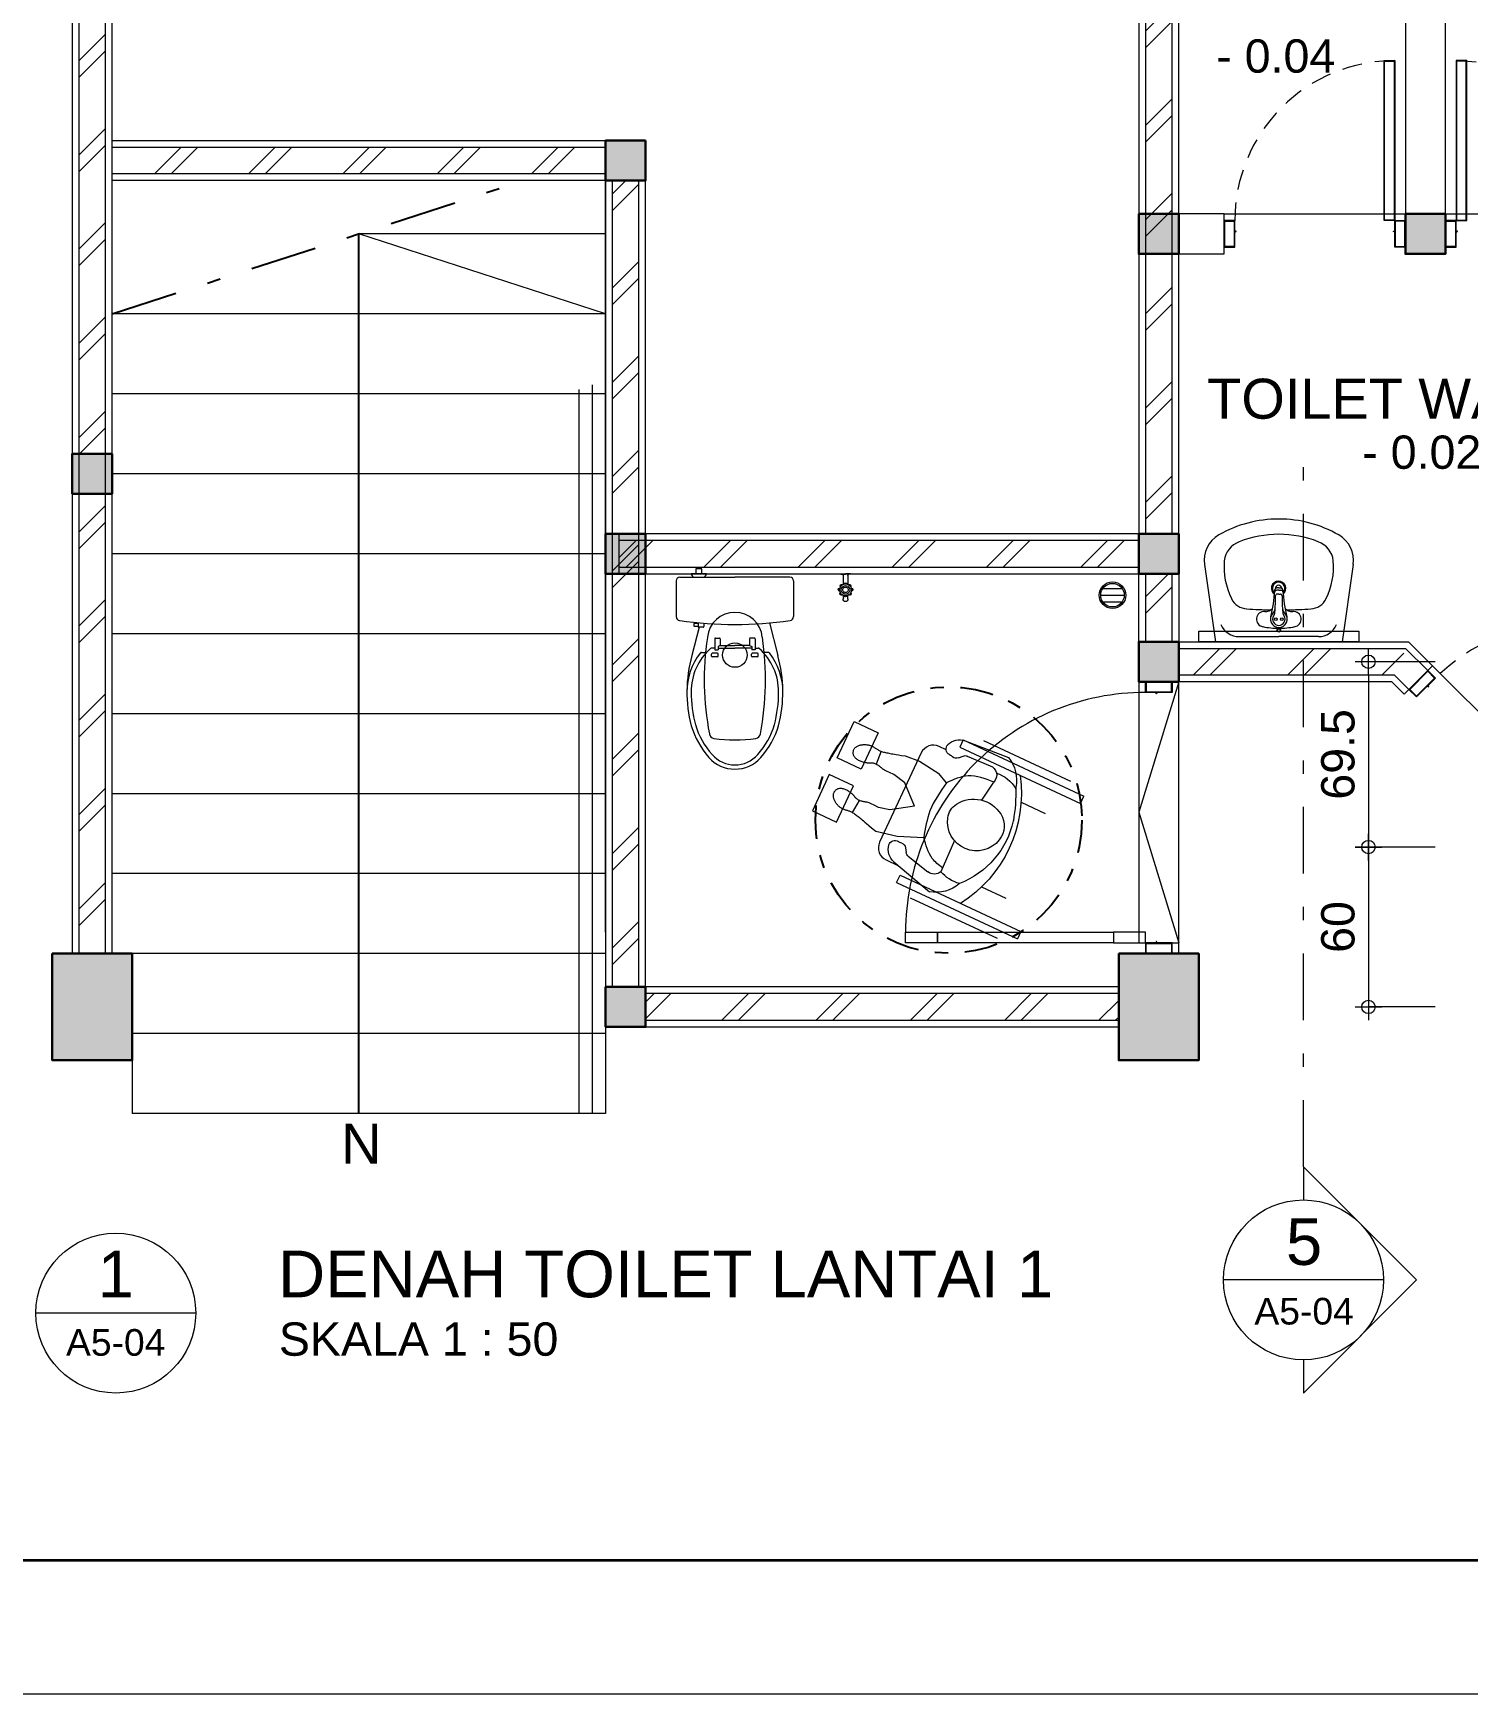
# Model space of a CAD drawing. Header units: millimetres. Extents: x -11 to 1625, y -267 to 180.
# Drawn here: x 1082.93 to 1093.69, y -47 to -34.54 of the extents above; entities that cross this region are included whole.
import ezdxf
from ezdxf.enums import TextEntityAlignment as Align

# ---------------------------------------------------------------- set-up
doc = ezdxf.new("R2010")
doc.units = ezdxf.units.MM
for name, pattern in [('DASHDOT', [1, 0.5, -0.25, 0, -0.25]), ('DASHDOT2', [0.5, 0.25, -0.125, 0, -0.125]), ('HIDDEN', [0.375, 0.25, -0.125])]:
    doc.linetypes.add(name, pattern=pattern)
for name, color, linetype, lineweight in [('ars', 11, 'Continuous', 5), ('dinding', 5, 'Continuous', 15), ('GRS KOP', 1, 'Continuous', 35), ('KOLOM', 1, 'Continuous', 30), ('kop', 7, 'Continuous', 20), ('kus', 63, 'Continuous', 15), ('KUSEN', 30, 'Continuous', 15), ('lan', 7, 'Continuous', 15), ('not', 7, 'Continuous', 20), ('SANITAIR', 4, 'Continuous', 5), ('sol kol', 8, 'Continuous', 0), ('u', 6, 'Continuous', 20)]:
    doc.layers.add(name, color=color, linetype=linetype, lineweight=lineweight)
doc.styles.add('ATTR', font='romans.shx', dxfattribs={"width": 0.8, "height": 1.735066})
doc.styles.add('BARU', font='complex.shx')
doc.styles.add('S', font='SIMPLEX', dxfattribs={"width": 1.1})
doc.styles.get("Standard").update_dxf_attribs({"font": 'ARIALUNI.TTF'})
doc.dimstyles.new('SK 50', dxfattribs={"dimtxt": 0.25, "dimasz": 0.1, "dimexe": 0, "dimexo": 0, "dimgap": 0.1, "dimtad": 1, "dimdec": 0, "dimlfac": 50, "dimzin": 12, "dimdsep": 46, "dimtxsty": 'Standard', "dimblk": 'BULAT', "dimcen": 0.1, "dimclrd": 256, "dimclre": 256, "dimclrt": 256, "dimadec": 0, "dimazin": 3, "dimtfac": 1, "dimtdec": 0, "dimtofl": 0, "dimtmove": 0, "dimatfit": 3, "dimldrblk": 'BULAT', "dimfxl": 0, "dimtolj": 1, "dimtzin": 0, "dimlwd": -1, "dimlwe": -1, "dimarcsym": 0})
pattern_1 = [(45, (1086.37156, -61.3467), (-0.353553, 0.353553), []), (45, (1086.49656, -61.3467), (-0.353553, 0.353553), [])]

# ---------------------------------------------------------------- blocks, each defined once
blk = doc.blocks.new('kop')
at = {"layer": 'GRS KOP'}
blk.add_lwpolyline([(1, 54), (83, 54), (83, 1), (1, 1)], close=True, dxfattribs=at)
at = {"layer": 'kop', "color": 7}
blk.add_line((0, 0), (84, 0), dxfattribs=at)
at = {"layer": 'kop', "style": 'BARU', "flags": 4}
for p, height in [((73.8, 5.4), 0.35), ((80.303, 5.382), 0.25), ((73.8, 4.9), 0.35), ((80.303, 4.882), 0.25), ((73.8, 4.4), 0.35), ((80.303, 4.382), 0.25)]:
    blk.add_attdef('-', p, '', height=height, dxfattribs=at)
at = {"layer": 'kop', "flags": 4}
for tag, p in [('AR-00', (78.057, 2.648)), ('00', (81.238, 2.647))]:
    blk.add_attdef(tag, text='', height=0.35, dxfattribs=at).set_placement(p, align=Align.MIDDLE)
blk = doc.blocks.new('Ndtpd')
blk.add_line((0.747, 0), (-0.747, 0))
blk.add_circle((0, 0), 0.747)
at = {"flags": 4}
for tag, height, p in [('NO', 0.5, (0, 0.148)), ('NOLBR', 0.3, (0, -0.398))]:
    blk.add_attdef(tag, text='', height=height, dxfattribs=at).set_placement(p, align=Align.CENTER)
for tag, p, height in [('NDTPD', (1.516, 0.148), 0.5), ('SKALA', (1.523, -0.398), 0.3)]:
    blk.add_attdef(tag, p, '', height=height, dxfattribs=at)
blk = doc.blocks.new('kursi roda')
at = {"layer": 'ars'}
for p, q in [((403.0369, -6.352), (403.0352, -6.3541)), ((403.0388, -6.35), (403.0369, -6.352)), ((403.0407, -6.3481), (403.0388, -6.35)), ((403.0427, -6.3463), (403.0407, -6.3481)), ((403.0447, -6.3447), (403.0427, -6.3463)), ((403.0468, -6.3433), (403.0447, -6.3447)), ((403.0489, -6.3421), (403.0468, -6.3433)), ((403.0511, -6.3411), (403.0489, -6.3421)), ((403.0533, -6.3403), (403.0511, -6.3411)), ((403.0555, -6.3397), (403.0533, -6.3403)), ((403.0577, -6.3394), (403.0555, -6.3397)), ((403.06, -6.3393), (403.0577, -6.3394)), ((403.0623, -6.3394), (403.06, -6.3393)), ((403.0646, -6.3397), (403.0623, -6.3394)), ((403.0669, -6.3403), (403.0646, -6.3397)), ((403.0692, -6.341), (403.0669, -6.3403)), ((403.0716, -6.3419), (403.0692, -6.341)), ((403.0738, -6.343), (403.0716, -6.3419)), ((403.0761, -6.3444), (403.0738, -6.343)), ((403.0782, -6.3459), (403.0761, -6.3444)), ((403.0802, -6.3477), (403.0782, -6.3459)), ((403.082, -6.3497), (403.0802, -6.3477)), ((403.0836, -6.3519), (403.082, -6.3497)), ((403.0851, -6.3544), (403.0836, -6.3519)), ((403.2144, -6.3544), (403.2158, -6.3519)), ((403.2158, -6.3519), (403.2175, -6.3497)), ((403.2175, -6.3497), (403.2193, -6.3477)), ((403.2193, -6.3477), (403.2213, -6.3459)), ((403.2213, -6.3459), (403.2234, -6.3444)), ((403.2234, -6.3444), (403.2256, -6.343)), ((403.2256, -6.343), (403.2279, -6.3419)), ((403.2279, -6.3419), (403.2302, -6.341)), ((403.2302, -6.341), (403.2326, -6.3403)), ((403.2326, -6.3403), (403.2349, -6.3397)), ((403.2349, -6.3397), (403.2372, -6.3394)), ((403.2372, -6.3394), (403.2395, -6.3393)), ((403.2395, -6.3393), (403.2417, -6.3394)), ((403.2417, -6.3394), (403.244, -6.3397)), ((403.244, -6.3397), (403.2462, -6.3403)), ((403.2462, -6.3403), (403.2484, -6.3411)), ((403.2484, -6.3411), (403.2505, -6.3421)), ((403.2505, -6.3421), (403.2526, -6.3433)), ((403.2526, -6.3433), (403.2547, -6.3447)), ((403.2547, -6.3447), (403.2568, -6.3463)), ((403.2568, -6.3463), (403.2588, -6.3481)), ((403.2588, -6.3481), (403.2607, -6.35)), ((403.2607, -6.35), (403.2625, -6.352)), ((403.2625, -6.352), (403.2643, -6.3541)), ((403.0202, -6.3917), (403.0201, -6.3944)), ((403.0201, -6.3944), (403.0201, -6.3971)), ((403.0201, -6.3971), (403.0202, -6.3997)), ((403.0204, -6.3889), (403.0202, -6.3917)), ((403.0202, -6.3997), (403.0204, -6.4022)), ((403.0208, -6.3861), (403.0204, -6.3889)), ((403.0204, -6.4022), (403.0207, -6.4047)), ((403.0207, -6.4047), (403.021, -6.4072)), ((403.0213, -6.3833), (403.0208, -6.3861)), ((403.021, -6.4072), (403.0214, -6.4098)), ((403.0219, -6.3806), (403.0213, -6.3833)), ((403.0214, -6.4098), (403.0218, -6.4123)), ((403.0218, -6.4123), (403.0222, -6.415)), ((403.0226, -6.3779), (403.0219, -6.3806)), ((403.0222, -6.415), (403.0225, -6.4177)), ((403.0234, -6.3752), (403.0226, -6.3779)), ((403.0243, -6.3726), (403.0234, -6.3752)), ((403.0253, -6.3701), (403.0243, -6.3726)), ((403.0264, -6.3677), (403.0253, -6.3701)), ((403.0277, -6.3653), (403.0264, -6.3677)), ((403.029, -6.363), (403.0277, -6.3653)), ((403.0304, -6.3607), (403.029, -6.363)), ((403.0319, -6.3585), (403.0304, -6.3607)), ((403.0335, -6.3563), (403.0319, -6.3585)), ((403.0352, -6.3541), (403.0335, -6.3563)), ((403.08, -6.4176), (403.0811, -6.4151)), ((403.0811, -6.4151), (403.0823, -6.4126)), ((403.0823, -6.4126), (403.0835, -6.4099)), ((403.0835, -6.4099), (403.0846, -6.4071)), ((403.0846, -6.4071), (403.0856, -6.4042)), ((403.0863, -6.357), (403.0851, -6.3544)), ((403.0856, -6.4042), (403.0865, -6.401)), ((403.0873, -6.3599), (403.0863, -6.357)), ((403.0865, -6.401), (403.0874, -6.3977)), ((403.0882, -6.3629), (403.0873, -6.3599)), ((403.0874, -6.3977), (403.0881, -6.3942)), ((403.0881, -6.3942), (403.0887, -6.3907)), ((403.0888, -6.3661), (403.0882, -6.3629)), ((403.0887, -6.3907), (403.0892, -6.3871)), ((403.0893, -6.3694), (403.0888, -6.3661)), ((403.0892, -6.3871), (403.0895, -6.3835)), ((403.0896, -6.3728), (403.0893, -6.3694)), ((403.0895, -6.3835), (403.0897, -6.3799)), ((403.0897, -6.3763), (403.0896, -6.3728)), ((403.0897, -6.3799), (403.0897, -6.3763)), ((403.2098, -6.3763), (403.2099, -6.3728)), ((403.2098, -6.3799), (403.2098, -6.3763)), ((403.21, -6.3835), (403.2098, -6.3799)), ((403.2099, -6.3728), (403.2102, -6.3694)), ((403.2103, -6.3871), (403.21, -6.3835)), ((403.2102, -6.3694), (403.2107, -6.3661)), ((403.2108, -6.3907), (403.2103, -6.3871)), ((403.2107, -6.3661), (403.2113, -6.3629)), ((403.2114, -6.3942), (403.2108, -6.3907)), ((403.2113, -6.3629), (403.2121, -6.3599)), ((403.2121, -6.3977), (403.2114, -6.3942)), ((403.2121, -6.3599), (403.2132, -6.357)), ((403.2129, -6.401), (403.2121, -6.3977)), ((403.2139, -6.4042), (403.2129, -6.401)), ((403.2132, -6.357), (403.2144, -6.3544)), ((403.2149, -6.4071), (403.2139, -6.4042)), ((403.216, -6.4099), (403.2149, -6.4071)), ((403.2172, -6.4126), (403.216, -6.4099)), ((403.2183, -6.4151), (403.2172, -6.4126)), ((403.2195, -6.4176), (403.2183, -6.4151)), ((403.2643, -6.3541), (403.266, -6.3563)), ((403.266, -6.3563), (403.2676, -6.3585)), ((403.2676, -6.3585), (403.2691, -6.3607)), ((403.2691, -6.3607), (403.2705, -6.363)), ((403.2705, -6.363), (403.2718, -6.3653)), ((403.2718, -6.3653), (403.273, -6.3677)), ((403.273, -6.3677), (403.2741, -6.3701)), ((403.2741, -6.3701), (403.2752, -6.3726)), ((403.2752, -6.3726), (403.2761, -6.3752)), ((403.2761, -6.3752), (403.2769, -6.3779)), ((403.2769, -6.3779), (403.2776, -6.3806)), ((403.2773, -6.415), (403.277, -6.4177)), ((403.2777, -6.4123), (403.2773, -6.415)), ((403.2776, -6.3806), (403.2782, -6.3833)), ((403.2781, -6.4098), (403.2777, -6.4123)), ((403.2784, -6.4072), (403.2781, -6.4098)), ((403.2782, -6.3833), (403.2787, -6.3861)), ((403.2788, -6.4047), (403.2784, -6.4072)), ((403.2787, -6.3861), (403.279, -6.3889)), ((403.2791, -6.4022), (403.2788, -6.4047)), ((403.279, -6.3889), (403.2793, -6.3917)), ((403.2793, -6.3997), (403.2791, -6.4022)), ((403.2793, -6.3917), (403.2794, -6.3944)), ((403.2794, -6.3971), (403.2793, -6.3997)), ((403.2794, -6.3944), (403.2794, -6.3971)), ((403.0147, -6.4739), (403.0132, -6.4792)), ((403.016, -6.469), (403.0147, -6.4739)), ((403.0173, -6.4643), (403.016, -6.469)), ((403.0184, -6.4598), (403.0173, -6.4643)), ((403.0195, -6.4556), (403.0184, -6.4598)), ((403.0204, -6.4515), (403.0195, -6.4556)), ((403.0212, -6.4476), (403.0204, -6.4515)), ((403.0218, -6.4439), (403.0212, -6.4476)), ((403.0223, -6.4402), (403.0218, -6.4439)), ((403.0227, -6.4366), (403.0223, -6.4402)), ((403.0225, -6.4177), (403.0227, -6.4206)), ((403.0227, -6.4206), (403.0229, -6.4236)), ((403.0229, -6.4332), (403.0227, -6.4366)), ((403.0228, -6.4347), (403.0747, -6.4388)), ((403.0229, -6.4236), (403.023, -6.4267)), ((403.023, -6.4299), (403.0229, -6.4332)), ((403.023, -6.4267), (403.023, -6.4299)), ((403.0746, -6.4401), (403.0747, -6.4374)), ((403.0748, -6.4427), (403.0746, -6.4401)), ((403.0747, -6.4374), (403.0748, -6.4349)), ((403.0748, -6.4349), (403.0752, -6.4323)), ((403.0751, -6.4454), (403.0748, -6.4427)), ((403.0755, -6.4481), (403.0751, -6.4454)), ((403.0752, -6.4323), (403.0756, -6.4298)), ((403.0761, -6.4508), (403.0755, -6.4481)), ((403.0756, -6.4298), (403.0762, -6.4273)), ((403.0768, -6.4536), (403.0761, -6.4508)), ((403.0762, -6.4273), (403.077, -6.4249)), ((403.0776, -6.4564), (403.0768, -6.4536)), ((403.077, -6.4249), (403.0779, -6.4224)), ((403.0784, -6.4592), (403.0776, -6.4564)), ((403.0779, -6.4224), (403.0789, -6.42)), ((403.0792, -6.4621), (403.0784, -6.4592)), ((403.0789, -6.42), (403.08, -6.4176)), ((403.08, -6.4651), (403.0792, -6.4621)), ((403.0808, -6.4682), (403.08, -6.4651)), ((403.0815, -6.4716), (403.0808, -6.4682)), ((403.082, -6.4765), (403.0815, -6.4716)), ((403.0822, -6.4844), (403.082, -6.4765)), ((403.2173, -6.4844), (403.2175, -6.4765)), ((403.2175, -6.4765), (403.218, -6.4716)), ((403.218, -6.4716), (403.2187, -6.4682)), ((403.2187, -6.4682), (403.2195, -6.4651)), ((403.2206, -6.42), (403.2195, -6.4176)), ((403.2195, -6.4651), (403.2203, -6.4621)), ((403.2203, -6.4621), (403.2211, -6.4592)), ((403.2216, -6.4224), (403.2206, -6.42)), ((403.2211, -6.4592), (403.2219, -6.4564)), ((403.2225, -6.4249), (403.2216, -6.4224)), ((403.2219, -6.4564), (403.2227, -6.4536)), ((403.2232, -6.4273), (403.2225, -6.4249)), ((403.2227, -6.4536), (403.2234, -6.4508)), ((403.2238, -6.4298), (403.2232, -6.4273)), ((403.2234, -6.4508), (403.2239, -6.4481)), ((403.2243, -6.4323), (403.2238, -6.4298)), ((403.2239, -6.4481), (403.2244, -6.4454)), ((403.2246, -6.4349), (403.2243, -6.4323)), ((403.2244, -6.4454), (403.2247, -6.4427)), ((403.2248, -6.4374), (403.2246, -6.4349)), ((403.2247, -6.4427), (403.2248, -6.4401)), ((403.2767, -6.4347), (403.2248, -6.4388)), ((403.2248, -6.4401), (403.2248, -6.4374)), ((403.2766, -6.4236), (403.2765, -6.4267)), ((403.2765, -6.4267), (403.2765, -6.4299)), ((403.2765, -6.4299), (403.2766, -6.4332)), ((403.2767, -6.4206), (403.2766, -6.4236)), ((403.2766, -6.4332), (403.2768, -6.4366)), ((403.277, -6.4177), (403.2767, -6.4206)), ((403.2768, -6.4366), (403.2772, -6.4402)), ((403.2772, -6.4402), (403.2777, -6.4439)), ((403.2777, -6.4439), (403.2783, -6.4476)), ((403.2783, -6.4476), (403.2791, -6.4515)), ((403.2791, -6.4515), (403.28, -6.4556)), ((403.28, -6.4556), (403.281, -6.4598)), ((403.281, -6.4598), (403.2822, -6.4643)), ((403.2822, -6.4643), (403.2834, -6.469)), ((403.2834, -6.469), (403.2848, -6.4739)), ((403.2848, -6.4739), (403.2862, -6.4792)), ((403.0007, -6.5239), (402.9958, -6.5815)), ((403.0046, -6.5103), (403.0007, -6.5239)), ((403.0075, -6.4997), (403.0046, -6.5103)), ((403.0098, -6.4914), (403.0075, -6.4997)), ((403.0117, -6.4848), (403.0098, -6.4914)), ((403.0132, -6.4792), (403.0117, -6.4848)), ((403.0815, -6.5152), (403.0821, -6.4969)), ((403.0924, -6.5654), (403.0815, -6.5152)), ((403.0821, -6.4969), (403.0822, -6.4844)), ((403.2084, -6.5576), (403.218, -6.5152)), ((403.2174, -6.4969), (403.2173, -6.4844)), ((403.218, -6.5152), (403.2174, -6.4969)), ((403.2862, -6.4792), (403.2878, -6.4848)), ((403.2878, -6.4848), (403.2896, -6.4914)), ((403.2896, -6.4914), (403.2919, -6.4997)), ((403.2919, -6.4997), (403.2949, -6.5103)), ((403.2949, -6.5103), (403.2988, -6.5239)), ((403.2988, -6.5239), (403.3037, -6.5433)), ((402.9958, -6.5815), (403.0073, -6.6666)), ((403.1568, -6.6358), (403.0924, -6.5654)), ((403.1568, -6.6358), (403.2084, -6.5576)), ((403.3037, -6.5433), (403.2866, -6.6239)), ((403.2866, -6.6239), (403.2484, -6.7162)), ((403.3787, -6.653), (403.4239, -6.8218)), ((402.8545, -6.7033), (402.8422, -6.8776)), ((402.8547, -6.6955), (402.8547, -7.1955)), ((402.8547, -6.6955), (402.8847, -6.6955)), ((402.8847, -6.6955), (402.8847, -7.1955)), ((402.9231, -6.7077), (402.9094, -6.7207)), ((403.0266, -6.7071), (403.0073, -6.6666)), ((403.3122, -6.6703), (403.328, -6.6805)), ((403.3371, -6.6928), (403.3585, -6.7846)), ((403.4147, -6.6955), (403.4147, -7.1955)), ((403.4447, -6.6955), (403.4147, -6.6955)), ((403.4447, -6.6955), (403.4447, -7.1955)), ((402.8247, -6.7655), (402.8247, -7.1255)), ((402.9028, -6.7345), (402.8993, -6.8287)), ((403.4747, -6.7655), (403.4747, -7.1255)), ((403.2104, -6.8251), (403.3378, -6.8283)), ((403.0296, -6.8547), (402.949, -6.8662)), ((402.9747, -6.9914), (402.9747, -7.0914)), ((403.3247, -6.9914), (403.3247, -7.0914)), ((402.8847, -7.1955), (402.8547, -7.1955)), ((403.4147, -7.1955), (403.4447, -7.1955))]:
    blk.add_line(p, q, dxfattribs=at)
for points in [[(402.9647, -6.3955), (403.1147, -6.3955), (403.1147, -6.2955), (402.9647, -6.2955)], [(403.3347, -6.3955), (403.1847, -6.3955), (403.1847, -6.2955), (403.3347, -6.2955)]]:
    blk.add_lwpolyline(points, close=True, dxfattribs=at)
blk.add_lwpolyline([(402.9147, -6.653), (402.9147, -6.6239, -0.414214), (402.9647, -6.5739), (403.3347, -6.5739, -0.414214), (403.3847, -6.6239), (403.3847, -6.6757)], format="xyb", dxfattribs=at)
for centre, radius, start, end in [((402.9164, -6.7094), 0.0622, 110.42677, 174.35305), ((402.9028, -6.6728), 0.0231, 0.10057, 110.42677), ((403.3255, -6.6322), 0.0231, 80.53023, 190.85643), ((403.2609, -6.6446), 0.0426, 351.97753, 10.85644), ((403.323, -6.6534), 0.0202, 171.97753, 237.32233), ((403.319, -6.6708), 0.0622, 16.60396, 80.53023), ((402.9242, -6.7362), 0.0215, 133.63467, 175.35977), ((402.9092, -6.6931), 0.0202, 313.63467, 18.97947), ((402.9685, -6.6727), 0.0426, 180.10057, 198.97947), ((403.3164, -6.6986), 0.0215, 15.59724, 57.32233), ((403.1475, -6.876), 0.1199, 122.59687, 212.64255), ((403.1222, -6.8363), 0.0728, 72.80147, 122.59687), ((403.1114, -6.871), 0.1091, 283.59147, 72.80147), ((403.323, -6.7946), 0.0369, 293.70789, 15.59724), ((402.936, -6.8317), 0.0369, 175.35977, 290.60167), ((403.2072, -6.8871), 0.1433, 350.60255, 24.21692), ((403.293, -6.7869), 0.1355, 294.2153, 345.07911), ((402.9641, -6.8185), 0.1355, 205.8779, 256.74171), ((403.0476, -6.8769), 0.134, 173.43811, 214.12495), ((403.1217, -6.6756), 0.3265, 257.23141, 313.99496), ((403.1497, -6.5368), 0.4871, 237.0423, 302.9577), ((403.2312, -6.3321), 0.6866, 244.24857, 254.65298), ((403.1173, -6.8953), 0.084, 212.64255, 283.59147)]:
    blk.add_arc(centre, radius, start, end, dxfattribs=at)
for points in [[(402.949, -6.8662), (402.9685, -6.7695), (403.0266, -6.7071)], [(403.0266, -6.7071), (403.1485, -6.6955), (403.2484, -6.7162)]]:
    blk.add_spline(points, degree=3, dxfattribs=at)
blk.add_open_spline([(403.3215, -6.8279), (403.3188, -6.8103), (403.3073, -6.7665), (403.2709, -6.7354), (403.2484, -6.7162)], degree=3, knots=[0.0459628, 0.0459628, 0.0459628, 0.0459628, 0.0986332, 0.1838693, 0.1838693, 0.1838693, 0.1838693], dxfattribs=at)
at = {"layer": 'ars', "style": 'ATTR', "width": 0.8, "flags": 9}
blk.add_attdef('ESTCODE', (403.1317, -6.8723), '', height=0.000106, rotation=170.84547, dxfattribs=at)
blk = doc.blocks.new('K1')
at = {"layer": 'KOLOM'}
blk.add_lwpolyline([(0.2, 0.15), (-0.2, 0.15), (-0.2, -0.15), (0.2, -0.15), (0.2, 0.15)], dxfattribs=at)
blk = doc.blocks.new('KP')
at = {"layer": 'KOLOM'}
blk.add_lwpolyline([(0.075, -0.075), (-0.075, -0.075), (-0.075, 0.075), (0.075, 0.075), (0.075, -0.075)], dxfattribs=at)
blk = doc.blocks.new('washtafel L237 a')
for p, q in [((-0.2789, -0.2895), (-0.2378, 0)), ((-0.2378, 0), (0, 0)), ((0.2378, 0), (0, 0)), ((0.2789, -0.2895), (0.2378, 0)), ((-0.1485, -0.0191), (0, -0.0191)), ((0.1485, -0.0191), (0, -0.0191)), ((0, -0.1788), (-0.0059, -0.1788)), ((0, -0.1788), (0.0059, -0.1788)), ((0, -0.1934), (-0.0071, -0.1934)), ((0, -0.2017), (-0.0067, -0.2017)), ((0, -0.1934), (0.0071, -0.1934)), ((0, -0.2017), (0.0067, -0.2017))]:
    blk.add_line(p, q)
for centre, radius in [((0, -0.0432), 0.00695), ((0, -0.0432), 0.00529), ((-0.0111, -0.0848), 0.00488), ((0.0111, -0.0848), 0.00488)]:
    blk.add_circle(centre, radius)
for centre, radius, start, end in [((-0.1484, -0.0933), 0.0742, 90.06608, 157.50386), ((-0.0554, -0.0846), 0.0285, 98.13201, 275.81346), ((-0.0017, -0.3364), 0.2858, 89.66686, 101.6651), ((-0.0002, -0.0844), 0.0312, 89.69148, 225.35659), ((-0.0002, -0.0842), 0.0231, 89.5833, 212.81241), ((0.0017, -0.3364), 0.2858, 78.3349, 90.33314), ((0.0002, -0.0844), 0.0312, 314.64341, 90.30852), ((0.0002, -0.0842), 0.0231, 327.18759, 90.4167), ((0.0554, -0.0846), 0.0285, 264.18654, 81.86799), ((0.1484, -0.0933), 0.0742, 22.49614, 89.93392), ((-0.1166, -0.1911), 0.0678, 92.54401, 154.459), ((0.0121, -2.1032), 1.9842, 91.19392, 93.80594), ((-0.0493, -0.1465), 0.0337, 40.11883, 95.45534), ((-0.528, -0.216), 0.5128, 2.56467, 13.89125), ((-0.0403, -0.1261), 0.0267, 4.63491, 46.93936), ((-0.0448, -0.113), 0.03, 5.69404, 32.81241), ((-0.6232, -0.1707), 0.6112, 359.80116, 5.69404), ((0.6232, -0.1707), 0.6112, 174.30596, 180.19884), ((0.0403, -0.1261), 0.0267, 133.06064, 175.36509), ((0.0448, -0.113), 0.03, 147.18759, 174.30596), ((0.528, -0.216), 0.5128, 166.10875, 177.43533), ((0.0493, -0.1465), 0.0337, 84.54466, 139.88117), ((-0.0121, -2.1032), 1.9842, 86.19406, 88.80608), ((0.1166, -0.1911), 0.0678, 25.541, 87.45599), ((0.0679, -0.2815), 0.2732, 154.05414, 184.62425), ((0.0008, -0.1999), 0.0272, 129.5111, 54.46655), ((0.0009, -0.2), 0.0234, 136.87842, 48.81285), ((-0.0071, -0.1844), 0.009, 183.47511, 270), ((-0.0059, -0.1728), 0.006, 179.80116, 270), ((0.0059, -0.1728), 0.006, 270, 0.19884), ((0.0071, -0.1844), 0.009, 270, 356.52489), ((-0.0679, -0.2815), 0.2732, 355.37575, 25.94586), ((-0.0067, -0.1927), 0.009, 182.56467, 270), ((0.001, -0.1997), 0.0119, 184.49513, 2.42416), ((0.0067, -0.1927), 0.009, 270, 357.43533), ((-0.17, -0.3052), 0.11, 171.78601, 240.13946), ((-0.119, -0.2944), 0.0858, 186.0548, 250.1625), ((0.119, -0.2944), 0.0858, 289.8375, 353.9452), ((0.17, -0.3052), 0.11, 299.86054, 8.21399), ((-0.0032, -0.0174), 0.4426, 239.96311, 270.41712), ((-0.001, 0.0027), 0.4056, 248.72091, 270.13748), ((0.001, 0.0027), 0.4056, 269.86252, 291.27909), ((0.0032, -0.0174), 0.4426, 269.58288, 300.03689)]:
    blk.add_arc(centre, radius, start, end)
blk = doc.blocks.new('P 60')
at = {"linetype": 'HIDDEN', "ltscale": 0.3}
blk.add_lwpolyline([(-0.64, 0.1, -0.414214), (-0.04, 0.7, -1.303225)], format="xyb", dxfattribs=at)
for points in [[(-0.04, 0.7), (-0.04, 0.1), (-0.08, 0.1), (-0.08, 0.7)], [(-0.042, 0.698), (-0.042, 0.102), (-0.078, 0.102), (-0.078, 0.698)], [(-0.6351, 0.06), (-0.64, 0.06), (-0.64, 0.0615), (-0.64, 0.1), (-0.68, 0.1), (-0.68, 0), (-0.64, 0), (-0.64, 0.0565), (-0.6351, 0.0583)], [(-0.642, 0.002), (-0.678, 0.002), (-0.678, 0.098), (-0.642, 0.098)], [(-0.0449, 0.06), (-0.04, 0.06), (-0.04, 0.0615), (-0.04, 0.1), (0, 0.1), (0, 0), (-0.04, 0), (-0.04, 0.0565), (-0.0449, 0.0583)], [(-0.038, 0.002), (-0.002, 0.002), (-0.002, 0.098), (-0.038, 0.098)]]:
    blk.add_lwpolyline(points, close=True)
blk = doc.blocks.new('KRAN ATAS')
for p, q in [((-0.0185, 0.0015), (-0.0185, 0)), ((-0.0185, 0), (0, 0)), ((-0.018, 0.002), (0, 0.002)), ((-0.0085, 0.006), (-0.0085, 0.0396)), ((0.018, 0.002), (0, 0.002)), ((0.0185, 0), (0, 0)), ((0.0085, 0.006), (0.0085, 0.0396)), ((0.0185, 0.0015), (0.0185, 0))]:
    blk.add_line(p, q)
for centre, radius, start, end in [((-0.0215, 0.0597), 0.0057, 92.509, 270.03428), ((-0.0203, 0.0597), 0.0057, 105.44997, 257.24072), ((-0.0001, 0.0602), 0.0223, 89.786, 270.21408), ((-0.0155, 0.075), 0.0057, 47.464, 224.6597), ((-0.0147, 0.0741), 0.0057, 60.32073, 212.54146), ((-0.0001, 0.0604), 0.0162, 89.70943, 270.29489), ((-0.0001, 0.0602), 0.0102, 89.532, 270.46788), ((-0.0413, 0.0899), 0.0331, 343.1048, 7.2203), ((0, 0.0958), 0.00865, 90, 191.4881), ((-0.0001, 0.0803), 0.0057, 89.095, 165.324), ((-0.0001, 0.0792), 0.0057, 89.095, 152.59378), ((0, 0.0958), 0.00865, 348.5119, 90), ((0.0001, 0.0803), 0.0057, 14.676, 90.905), ((0.0001, 0.0792), 0.0057, 27.40622, 90.905), ((0.0001, 0.0602), 0.0223, 269.78592, 90.214), ((0.0001, 0.0604), 0.0162, 269.70511, 90.29057), ((0.0001, 0.0602), 0.0102, 269.53212, 90.468), ((0.0413, 0.0899), 0.0331, 172.7797, 196.8952), ((0.0155, 0.075), 0.0057, 315.3403, 132.536), ((0.0147, 0.0741), 0.0057, 327.45854, 119.67927), ((0.0215, 0.0597), 0.0057, 269.96572, 87.491), ((0.0203, 0.0597), 0.0057, 282.75928, 74.55003), ((-0.0148, 0.0454), 0.0057, 142.579, 307.6346), ((-0.014, 0.0462), 0.0057, 154.49735, 295.72823), ((-0.018, 0.0015), 0.0005, 90, 180), ((-0.0125, 0.006), 0.004, 270, 0), ((0.0004, 0.0397), 0.0057, 191.86, 266.0615), ((0.0004, 0.0409), 0.0057, 205.96523, 266.0615), ((-0.0004, 0.0397), 0.0057, 273.9385, 348.14), ((-0.0004, 0.0409), 0.0057, 273.9385, 334.03477), ((0.0125, 0.006), 0.004, 180, 270), ((0.0148, 0.0454), 0.0057, 232.3654, 37.421), ((0.014, 0.0462), 0.0057, 244.27177, 25.50265), ((0.018, 0.0015), 0.0005, 0, 90)]:
    blk.add_arc(centre, radius, start, end)
blk = doc.blocks.new('CLOSET ATAS')
for p, q in [((0, 0.2065), (0, 0)), ((0.0135, 0.22), (0.1478, 0.22)), ((0.1715, 0.1302), (0.294, 0.161)), ((0.2825, 0.1254), (0.2825, 0.1065)), ((0.2282, 0.0728), (0.2282, 0.0581)), ((0.2309, 0.0755), (0.2726, 0.0755)), ((0.2565, 0.0554), (0.2593, 0.0631)), ((0.2593, 0.0631), (0.2726, 0.0631)), ((0.2661, 0.0755), (0.2661, 0.0876)), ((0.2662, 0.0631), (0.2662, 0)), ((0.2726, 0.0755), (0.2726, 0.0631)), ((0.2854, 0.0847), (0.2854, 0.0653)), ((0.2956, 0.0878), (0.2884, 0.0878)), ((0.2986, 0.0847), (0.2986, 0.0653)), ((0, -0.2065), (0, 0)), ((0.2309, 0.0554), (0.2565, 0.0554)), ((0.2565, 0.0554), (0.2565, 0)), ((0.2565, -0.0554), (0.2565, 0)), ((0.2662, -0.0631), (0.2662, 0)), ((0.2956, 0.0622), (0.2884, 0.0622)), ((0.2282, -0.0728), (0.2282, -0.0581)), ((0.2309, -0.0554), (0.2565, -0.0554)), ((0.2565, -0.0554), (0.2593, -0.0631)), ((0.2956, -0.0622), (0.2884, -0.0622)), ((-0.013, -0.1235), (-0.0311, -0.1235)), ((-0.0311, -0.1235), (-0.0311, -0.1465)), ((-0.013, -0.1065), (-0.013, -0.1635)), ((0.1726, -0.1163), (0.185, -0.1163)), ((0.1877, -0.1191), (0.1877, -0.1355)), ((0.2309, -0.0755), (0.2726, -0.0755)), ((0.2593, -0.0631), (0.2726, -0.0631)), ((0.2661, -0.0755), (0.2661, -0.0876)), ((0.2726, -0.0755), (0.2726, -0.0631)), ((0.2825, -0.1254), (0.2825, -0.1065)), ((0.2854, -0.0653), (0.2854, -0.0847)), ((0.2956, -0.0878), (0.2884, -0.0878)), ((0.2986, -0.0653), (0.2986, -0.0847)), ((-0.0311, -0.1465), (-0.013, -0.1465)), ((0.1707, -0.1382), (0.185, -0.1382)), ((0.1727, -0.1509), (0.1727, -0.1382)), ((0.1754, -0.1536), (0.1816, -0.1536)), ((0.1843, -0.1382), (0.1843, -0.1509)), ((0.1877, -0.1343), (0.294, -0.161)), ((0.0135, -0.22), (0.1478, -0.22))]:
    blk.add_line(p, q)
blk.add_circle((0.292, 0), 0.046)
for centre, radius, start, end in [((0.0135, 0.2065), 0.0135, 90, 180), ((0.1478, 0.205), 0.015, 8.08701, 90), ((-1.2701, 0.0035), 1.4471, 359.8599, 8.08701), ((0.4286, -0.0506), 0.2146, 89.48257, 138.74052), ((0.2875, 0.1254), 0.005, 128.74106, 180), ((0.4286, -0.0506), 0.2306, 89.48257, 128.74106), ((0.4306, -0.32), 0.5, 75.27892, 105.85155), ((0.4306, -0.32), 0.484, 75.27892, 90), ((0.4654, -0.1406), 0.3019, 48.53709, 73.13138), ((0.4654, -0.1406), 0.3179, 48.53709, 73.13138), ((0.2354, 0), 0.1034, 95.49361, 264.50639), ((0.3852, -0.9507), 1.0657, 79.04609, 98.61965), ((0.2309, 0.0728), 0.00271, 90, 180), ((0.2711, 0.0876), 0.005, 138.74052, 180), ((0.2884, 0.0847), 0.00307, 90, 180), ((0.2884, 0.0653), 0.00307, 180, 270), ((0.2956, 0.0847), 0.00307, 0, 90), ((0.2956, 0.0653), 0.00307, 270, 0), ((0.5848, 0.0758), 0.02, 7.84587, 81.60377), ((0.035, 0), 0.575, 352.15413, 7.84587), ((0.59, 0), 0.114, 0, 48.65811), ((0.59, 0), 0.13, 0, 48.65811), ((-1.2701, -0.0035), 1.4471, 351.91299, 0.1401), ((0.2309, 0.0581), 0.00271, 180, 270), ((0.59, 0), 0.114, 311.34189, 0), ((0.59, 0), 0.13, 311.34189, 0), ((0.2309, -0.0581), 0.00271, 90, 180), ((0.2884, -0.0653), 0.00307, 90, 180), ((0.2956, -0.0653), 0.00307, 0, 90), ((-0.0162, -0.1234), 0.0171, 24.41224, 79.38682), ((0.185, -0.1191), 0.00271, 0, 90), ((0.3853, 0.9483), 1.0633, 261.35799, 280.97627), ((0.2309, -0.0728), 0.00271, 180, 270), ((0.2711, -0.0876), 0.005, 180, 221.25948), ((0.4286, 0.0506), 0.2146, 221.25948, 270.51743), ((0.2884, -0.0847), 0.00307, 180, 270), ((0.2956, -0.0847), 0.00307, 270, 0), ((0.4654, 0.1406), 0.3019, 286.86862, 311.46291), ((0.4654, 0.1406), 0.3179, 286.86862, 311.46291), ((0.5848, -0.0758), 0.02, 278.39623, 352.15413), ((-0.0162, -0.1467), 0.0171, 280.61318, 335.58776), ((0.1754, -0.1509), 0.00271, 180, 270), ((0.1816, -0.1509), 0.00271, 270, 0), ((0.185, -0.1355), 0.00271, 270, 0), ((0.2875, -0.1254), 0.005, 180, 231.25894), ((0.4286, 0.0506), 0.2306, 231.25894, 270.51743), ((0.4306, 0.32), 0.5, 254.14845, 284.72108), ((0.4306, 0.32), 0.484, 270, 284.72108), ((0.0135, -0.2065), 0.0135, 180, 270), ((0.1478, -0.205), 0.015, 270, 351.91299)]:
    blk.add_arc(centre, radius, start, end)
blk = doc.blocks.new('*X6')
at = {"color": 0}
for p, q in [((18.491, 19.1926), (18.5795, 19.1926)), ((18.4987, 19.2176), (18.5717, 19.2176)), ((18.4987, 19.1676), (18.5717, 19.1676))]:
    blk.add_line(p, q, dxfattribs=at)
blk = doc.blocks.new('SFLOOR')
for radius in [0.05, 0.0442]:
    blk.add_circle((0, 0), radius)
blk.add_blockref('*X6', (-18.5352, -19.1926))
blk = doc.blocks.new('BULAT')
for p, q in [((-1, 0), (1, 0)), ((0, -1), (0, 1))]:
    blk.add_line(p, q)
blk.add_circle((0, 0), 0.5)
blk = doc.blocks.new('*D147')
at = {"layer": 'Defpoints', "color": 0, "ltscale": 0.15}
for p in [(1093.444, -40.647), (1092.944, -41.847), (1093.444, -41.847)]:
    blk.add_point(p, dxfattribs=at)
at = {"layer": 'u', "ltscale": 0.15}
for p, q in [((1093.444, -40.647), (1092.944, -40.647)), ((1092.944, -40.747), (1092.944, -41.747)), ((1093.444, -41.847), (1092.944, -41.847))]:
    blk.add_line(p, q, dxfattribs=at)
at = {"layer": 'u', "ltscale": 0.15, "xscale": 0.1, "yscale": 0.1, "zscale": 0.1}
for p, rotation in [((1092.944, -40.647), 90), ((1092.944, -41.847), 270)]:
    blk.add_blockref('BULAT', p, dxfattribs=dict(at, rotation=rotation))
at = {"layer": 'u', "ltscale": 0.15, "insert": (1092.716, -41.247), "char_height": 0.25, "attachment_point": 5, "rotation": 90}
blk.add_mtext('\\A1;60', dxfattribs=at)
blk = doc.blocks.new('*D148')
at = {"layer": 'Defpoints', "color": 0, "ltscale": 0.15}
for p in [(1093.444, -39.257), (1092.944, -40.647), (1093.444, -40.647)]:
    blk.add_point(p, dxfattribs=at)
at = {"layer": 'u', "ltscale": 0.15}
for p, q in [((1093.444, -39.257), (1092.944, -39.257)), ((1092.944, -39.357), (1092.944, -40.547)), ((1093.444, -40.647), (1092.944, -40.647))]:
    blk.add_line(p, q, dxfattribs=at)
at = {"layer": 'u', "ltscale": 0.15, "xscale": 0.1, "yscale": 0.1, "zscale": 0.1}
for p, rotation in [((1092.944, -39.257), 90), ((1092.944, -40.647), 270)]:
    blk.add_blockref('BULAT', p, dxfattribs=dict(at, rotation=rotation))
at = {"layer": 'u', "ltscale": 0.15, "insert": (1092.716, -39.952), "char_height": 0.25, "attachment_point": 5, "rotation": 90}
blk.add_mtext('\\A1;69.5', dxfattribs=at)
blk = doc.blocks.new('P 70')
at = {"linetype": 'HIDDEN', "ltscale": 0.3}
blk.add_lwpolyline([(-0.74, 0.1, -0.414214), (-0.04, 0.8, -1.303225)], format="xyb", dxfattribs=at)
for points in [[(-0.04, 0.8), (-0.08, 0.8), (-0.08, 0.68), (-0.04, 0.68)], [(-0.04, 0.68), (-0.08, 0.68), (-0.08, 0.22), (-0.04, 0.22)], [(-0.04, 0.1), (-0.08, 0.1), (-0.08, 0.22), (-0.04, 0.22)], [(-0.7351, 0.06), (-0.74, 0.06), (-0.74, 0.0615), (-0.74, 0.1), (-0.78, 0.1), (-0.78, 0), (-0.74, 0), (-0.74, 0.0565), (-0.7351, 0.0583)], [(-0.742, 0.002), (-0.778, 0.002), (-0.778, 0.098), (-0.742, 0.098)], [(-0.0449, 0.06), (-0.04, 0.06), (-0.04, 0.0615), (-0.04, 0.1), (0, 0.1), (0, 0), (-0.04, 0), (-0.04, 0.0565), (-0.0449, 0.0583)], [(-0.038, 0.002), (-0.002, 0.002), (-0.002, 0.098), (-0.038, 0.098)]]:
    blk.add_lwpolyline(points, close=True)
blk = doc.blocks.new('NOTASI RUANG')
at = {"layer": 'not'}
for height, p in [(0.2598, (-0.0112, 0.2998)), (0.1752, (-0.0087, -0.0173))]:
    blk.add_attdef('RUANG', text='', height=height, dxfattribs=at).set_placement(p, align=Align.MIDDLE_CENTER)
blk = doc.blocks.new('Npkn')
for p, q in [((0, 0.849), (0.849, 0)), ((0, 0.849), (0, 0.6)), ((0.6, 0), (-0.6, 0)), ((0, -0.849), (0.849, 0)), ((0, -0.6), (0, -0.849))]:
    blk.add_line(p, q)
blk.add_circle((0, 0), 0.6)
at = {"color": 5, "style": 'S', "width": 0.75, "flags": 4}
blk.add_attdef('NO', text='', height=0.3, dxfattribs=at).set_placement((0.005, 0.113), align=Align.CENTER)
at = {"style": 'S', "width": 0.75, "flags": 4}
blk.add_attdef('NOLBR', text='', height=0.2, dxfattribs=at).set_placement((0.005, -0.334), align=Align.CENTER)

msp = doc.modelspace()

# ---------------------------------------------------------------- hatches: boundary and pattern name
at = {"layer": 'ars'}
h = msp.add_hatch(dxfattribs=at)
h.set_pattern_fill('TEMBOK', color=256, scale=0.5)
h.set_pattern_definition(pattern_1)
h.paths.add_polyline_path([(1083.4715565, -41.4467001), (1083.4715565, -33.2467001), (1083.2715565, -33.2467001), (1083.2715565, -41.4467001)])
h = msp.add_hatch(dxfattribs=at)
h.set_pattern_fill('TEMBOK', color=256, scale=0.5)
h.set_pattern_definition(pattern_1)
h.paths.add_polyline_path([(1091.4715565, -38.2967001), (1091.4715565, -33.2467001), (1091.2715565, -33.2467001), (1091.2715565, -38.2967001)])
h = msp.add_hatch(dxfattribs=at)
h.set_pattern_fill('TEMBOK', color=256, scale=0.5)
h.set_pattern_definition(pattern_1)
h.paths.add_polyline_path([(1083.5215565, -35.3967001), (1087.2215565, -35.3967001), (1087.2215565, -35.5967001), (1083.5215565, -35.5967001)])
h = msp.add_hatch(dxfattribs=at)
h.set_pattern_fill('TEMBOK', color=256, scale=0.5)
h.set_pattern_definition([(45, (1086.42156, -61.3467), (-0.353553, 0.353553), []), (45, (1086.54656, -61.3467), (-0.353553, 0.353553), [])])
h.paths.add_polyline_path([(1087.4715565, -41.6967001), (1087.4715565, -35.6467001), (1087.2715565, -35.6467001), (1087.2715565, -41.6967001)])
h = msp.add_hatch(dxfattribs=at)
h.set_pattern_fill('TEMBOK', color=256, scale=0.5)
h.set_pattern_definition(pattern_1)
h.paths.add_polyline_path([(1091.2215565, -38.3467001), (1087.3215565, -38.3467001), (1087.3215565, -38.5467001), (1091.2215565, -38.5467001)])
h = msp.add_hatch(dxfattribs=at)
h.set_pattern_fill('TEMBOK', color=256, scale=0.5)
h.set_pattern_definition(pattern_1)
h.paths.add_polyline_path([(1091.2715565, -38.5967001), (1091.2715565, -39.1067001), (1091.4715565, -39.1067001), (1091.4715565, -38.5967001)])
h = msp.add_hatch(dxfattribs=at)
h.set_pattern_fill('TEMBOK', color=256, scale=0.5)
h.set_pattern_definition([(45, (1086.37156, -58.7567), (-0.353553, 0.353553), []), (45, (1086.49656, -58.7567), (-0.353553, 0.353553), [])])
h.paths.add_polyline_path([(1091.5215565, -39.1567001), (1093.2229778, -39.1567001), (1093.1401351, -39.3567001), (1091.5215565, -39.3567001)])
h = msp.add_hatch(dxfattribs=at)
h.set_pattern_fill('TEMBOK', color=256, scale=0.5)
h.set_pattern_definition(pattern_1)
h.paths.add_polyline_path([(1091.0715565, -41.7467001), (1087.5215565, -41.7467001), (1087.5215565, -41.9467001), (1091.0715565, -41.9467001)])
at = {"layer": 'sol kol'}
for points in [[(1087.5215565, -35.3467001), (1087.2215565, -35.3467001), (1087.2215565, -35.6467001), (1087.5215565, -35.6467001)], [(1091.2215565, -35.8967001), (1091.5215565, -35.8967001), (1091.5215565, -36.1967001), (1091.2215565, -36.1967001)], [(1093.2215565, -35.8967001), (1093.5215565, -35.8967001), (1093.5215565, -36.1967001), (1093.2215565, -36.1967001)], [(1083.5215565, -37.6967001), (1083.2215565, -37.6967001), (1083.2215565, -37.9967001), (1083.5215565, -37.9967001)], [(1087.5215565, -38.2967001), (1087.2215565, -38.2967001), (1087.2215565, -38.5967001), (1087.5215565, -38.5967001)], [(1091.5215565, -38.2967001), (1091.2215565, -38.2967001), (1091.2215565, -38.5967001), (1091.5215565, -38.5967001)], [(1091.5215565, -39.1067001), (1091.2215565, -39.1067001), (1091.2215565, -39.4067001), (1091.5215565, -39.4067001)], [(1083.0715565, -41.4467001), (1083.0715565, -42.2467001), (1083.6715565, -42.2467001), (1083.6715565, -41.4467001)], [(1091.0715565, -41.4467001), (1091.0715565, -42.2467001), (1091.6715565, -42.2467001), (1091.6715565, -41.4467001)], [(1087.5215565, -41.6967001), (1087.2215565, -41.6967001), (1087.2215565, -41.9967001), (1087.5215565, -41.9967001)]]:
    msp.add_hatch(color=256, dxfattribs=at).paths.add_polyline_path(points)

# ---------------------------------------------------------------- linework, layer by layer
at = {"linetype": 'DASHDOT'}
msp.add_line((1083.5215565, -36.6467001), (1086.6048898, -35.6467001), dxfattribs=at)
msp.add_line((1085.3715565, -42.6467001), (1085.3715565, -36.0467001))
at = {"linetype": 'DASHDOT2'}
msp.add_circle((1089.7952233, -40.4445936), 1, dxfattribs=at)
at = {"layer": 'ars'}
for p, q in [((1087.0215565, -37.2136015), (1087.0215565, -42.6467001)), ((1087.1215565, -37.1797987), (1087.1215565, -42.6467001)), ((1091.5215565, -39.1567001), (1093.2229778, -39.1567001)), ((1091.5215565, -39.3567001), (1091.5215565, -39.1567001)), ((1093.3891806, -39.3229029), (1093.2229778, -39.1567001)), ((1093.1401351, -39.3567001), (1091.5215565, -39.3567001)), ((1093.2477592, -39.4643242), (1093.1401351, -39.3567001))]:
    msp.add_line(p, q, dxfattribs=at)
for points in [[(1083.4715565, -41.4467001), (1083.4715565, -33.2467001), (1083.2715565, -33.2467001), (1083.2715565, -41.4467001)], [(1091.4715565, -38.2967001), (1091.4715565, -33.2467001), (1091.2715565, -33.2467001), (1091.2715565, -38.2967001)], [(1083.5215565, -35.3967001), (1087.2215565, -35.3967001), (1087.2215565, -35.5967001), (1083.5215565, -35.5967001)], [(1087.4715565, -41.6967001), (1087.4715565, -35.6467001), (1087.2715565, -35.6467001), (1087.2715565, -41.6967001)], [(1091.2215565, -38.3467001), (1087.3215565, -38.3467001), (1087.3215565, -38.5467001), (1091.2215565, -38.5467001)], [(1091.2715565, -38.5967001), (1091.2715565, -39.1067001), (1091.4715565, -39.1067001), (1091.4715565, -38.5967001)], [(1091.0715565, -41.7467001), (1087.5215565, -41.7467001), (1087.5215565, -41.9467001), (1091.0715565, -41.9467001)]]:
    msp.add_lwpolyline(points, close=True, dxfattribs=at)
at = {"layer": 'dinding'}
for p, q in [((1091.5215565, -39.1067001), (1093.2436885, -39.1067001)), ((1091.5215565, -39.4067001), (1091.5215565, -39.1067001)), ((1093.4245359, -39.2875475), (1093.2436885, -39.1067001)), ((1093.2124039, -39.4996796), (1093.4245359, -39.2875475)), ((1093.1194244, -39.4067001), (1091.5215565, -39.4067001)), ((1093.2124039, -39.4996796), (1093.1194244, -39.4067001))]:
    msp.add_line(p, q, dxfattribs=at)
for points in [[(1093.2215565, -32.9967001), (1093.2215565, -35.8967001), (1093.5215565, -35.8967001), (1093.5215565, -32.9967001)], [(1083.5215565, -41.4467001), (1083.5215565, -33.2467001), (1083.2215565, -33.2467001), (1083.2215565, -41.4467001)], [(1091.5215565, -38.2967001), (1091.5215565, -33.2467001), (1091.2215565, -33.2467001), (1091.2215565, -38.2967001)], [(1083.5215565, -35.3467001), (1087.2215565, -35.3467001), (1087.2215565, -35.6467001), (1083.5215565, -35.6467001)], [(1087.5215565, -41.6967001), (1087.5215565, -35.6467001), (1087.2215565, -35.6467001), (1087.2215565, -41.6967001)], [(1091.8615565, -35.8967001), (1091.5215565, -35.8967001), (1091.5215565, -36.1967001), (1091.8615565, -36.1967001)], [(1091.2215565, -38.2967001), (1087.3215565, -38.2967001), (1087.3215565, -38.5967001), (1091.2215565, -38.5967001)], [(1091.5215565, -39.1067001), (1091.2215565, -39.1067001), (1091.2215565, -38.5967001), (1091.5215565, -38.5967001)], [(1091.0715565, -41.6967001), (1087.5215565, -41.6967001), (1087.5215565, -41.9967001), (1091.0715565, -41.9967001)]]:
    msp.add_lwpolyline(points, close=True, dxfattribs=at)
at = {"layer": 'kus'}
msp.add_lwpolyline([(1091.2715565, -39.4867001, 0.4142135624), (1089.4715565, -41.2867001, 1.3032253728)], format="xyb", dxfattribs=at)
for points in [[(1089.4715565, -41.3667001), (1089.4715565, -41.2867001), (1089.7115565, -41.2867001), (1089.7115565, -41.3667001)], [(1089.7115565, -41.3667001), (1089.7115565, -41.2867001), (1091.0315565, -41.2867001), (1091.0315565, -41.3667001)], [(1091.2715565, -41.3667001), (1091.2715565, -41.2867001), (1091.0315565, -41.2867001), (1091.0315565, -41.3667001)], [(1091.3515565, -41.3569235), (1091.3515565, -41.3667001), (1091.3486518, -41.3667001), (1091.2715565, -41.3667001), (1091.2715565, -41.4467001), (1091.4715565, -41.4467001), (1091.4715565, -41.3667001), (1091.3585686, -41.3667001), (1091.355051, -41.3569235)], [(1091.4675565, -41.3707001), (1091.4675565, -41.4427001), (1091.2755565, -41.4427001), (1091.2755565, -41.3707001)]]:
    msp.add_lwpolyline(points, close=True, dxfattribs=at)
at = {"layer": 'KUSEN'}
for points in [[(1091.3515565, -39.4964768), (1091.3515565, -39.4867001), (1091.3486518, -39.4867001), (1091.2715565, -39.4867001), (1091.2715565, -39.4067001), (1091.4715565, -39.4067001), (1091.4715565, -39.4867001), (1091.3585686, -39.4867001), (1091.355051, -39.4964768)], [(1091.4675565, -39.4827001), (1091.4675565, -39.4107001), (1091.2755565, -39.4107001), (1091.2755565, -39.4827001)]]:
    msp.add_lwpolyline(points, close=True, dxfattribs=at)
at = {"layer": 'lan'}
for p, q in [((1091.8615565, -35.8967001), (1093.2215565, -35.8967001)), ((1093.5215565, -35.8967001), (1094.8815565, -35.8967001)), ((1087.2215565, -36.6467001), (1085.3715565, -36.0467001)), ((1094.5276225, -40.3906341), (1093.4245359, -39.2875475)), ((1091.2215565, -39.4067001), (1091.2215565, -41.3667001)), ((1091.5215565, -39.4067001), (1091.2215565, -40.3867001)), ((1091.5215565, -41.4467001), (1091.5215565, -39.4067001)), ((1091.2215565, -40.3867001), (1091.5215565, -41.3667001)), ((1091.2215565, -41.3667001), (1091.5215565, -41.3667001)), ((1087.2215565, -42.0467001), (1083.6715565, -42.0467001)), ((1087.2215565, -41.9967001), (1087.2215565, -42.6467001)), ((1083.6715565, -42.2467001), (1083.6715565, -42.6467001)), ((1087.2215565, -42.6467001), (1083.6715565, -42.6467001))]:
    msp.add_line(p, q, dxfattribs=at)
for points in [[(1087.2215565, -41.2867001), (1087.2215565, -35.6467001)], [(1087.2215565, -36.0467001), (1085.3715565, -36.0467001)], [(1087.2215565, -36.6467001), (1083.5215565, -36.6467001)], [(1087.2215565, -37.2467001), (1083.5215565, -37.2467001)], [(1087.2215565, -37.8467001), (1083.5215565, -37.8467001)], [(1087.2215565, -38.4467001), (1083.5215565, -38.4467001)], [(1087.2215565, -39.0467001), (1083.5215565, -39.0467001)], [(1087.2215565, -39.6467001), (1083.5215565, -39.6467001)], [(1087.2215565, -40.2467001), (1083.5215565, -40.2467001)], [(1087.2215565, -40.8467001), (1083.5215565, -40.8467001)], [(1087.2215565, -41.4467001), (1083.5215565, -41.4467001)]]:
    msp.add_lwpolyline(points, dxfattribs=at)
at = {"layer": 'not', "linetype": 'DASHDOT'}
msp.add_line((1092.4564239, -43.0467001), (1092.4564239, -37.7419048), dxfattribs=at)
at = {"layer": 'SANITAIR'}
msp.add_lwpolyline([(1091.6715565, -39.1067001), (1091.6715565, -39.0267001), (1092.8715565, -39.0267001), (1092.8715565, -39.1067001)], close=True, dxfattribs=at)

# ---------------------------------------------------------------- block references
ref = msp.add_blockref('NOTASI RUANG', (1092.2597222, -34.6904979), dxfattribs=dict(xscale=1.264792453639075, yscale=1.264792453639075, zscale=1.264792453639075))
ref.add_attrib('RUANG', '- 0.04', dxfattribs={"layer": 'not', "height": 0.25}).set_placement((1092.2487581, -34.712328), align=Align.MIDDLE_CENTER)
ref = msp.add_blockref('NOTASI RUANG', (1093.3551372, -37.6626749), dxfattribs=dict(xscale=1.264792453639075, yscale=1.264792453639075, zscale=1.264792453639075))
ref.add_attrib('RUANG', '- 0.02', dxfattribs={"layer": 'not', "height": 0.25}).set_placement((1093.344173, -37.684505), align=Align.MIDDLE_CENTER)
ref.add_attrib('RUANG', 'TOILET WANITA', dxfattribs={"layer": 'not', "height": 0.3}).set_placement((1093.3410055, -37.2835061), align=Align.MIDDLE_CENTER)
at = {"xscale": -2, "yscale": 2, "zscale": 2, "rotation": 65.00000001251655}
msp.add_blockref('kursi roda', (1418.2746257, 696.0359805), dxfattribs=at)
at = {"layer": 'KOLOM', "yscale": 2, "zscale": 2}
for name, p, xscale, rotation in [('KP', (1087.3715565, -35.4967001), -2, 180), ('KP', (1091.3715565, -36.0467001), 2, 180), ('KP', (1093.3715565, -36.0467001), 2, 180), ('KP', (1083.3715565, -37.8467001), -2, 180), ('KP', (1087.3715565, -38.4467001), -2, 180), ('KP', (1091.3715565, -38.4467001), -2, 180), ('KP', (1091.3715565, -39.2567001), -2, 180), ('K1', (1083.3715565, -41.8467001), 2, 90), ('K1', (1091.3715565, -41.8467001), 2, 90), ('KP', (1087.3715565, -41.8467001), -2, 180)]:
    msp.add_blockref(name, p, dxfattribs=dict(at, xscale=xscale, rotation=rotation))
at = {"layer": 'kop'}
msp.add_blockref('kop', (1079.214162, -47.0000001), dxfattribs=at)
at = {"layer": 'kus', "yscale": 2, "zscale": 2}
for p, xscale in [((1093.2215565, -36.1467001), 2), ((1093.5215565, -36.1467001), -2)]:
    msp.add_blockref('P 60', p, dxfattribs=dict(at, xscale=xscale))
at = {"layer": 'kus', "xscale": 2, "yscale": 2, "zscale": 2, "rotation": 315}
msp.add_blockref('P 70', (1094.3508458, -40.5674108), dxfattribs=at)
at = {"layer": 'not'}
ref = msp.add_blockref('Npkn', (1092.4564239, -43.8952283), dxfattribs=at)
ref.add_attrib('NO', '5', dxfattribs={"layer": '0', "height": 0.35, "flags": 4}).set_placement((1092.4611896, -43.7823256), align=Align.CENTER)
ref.add_attrib('NOLBR', 'A5-04', dxfattribs={"layer": '0', "height": 0.2, "flags": 4}).set_placement((1092.4611896, -44.229466), align=Align.CENTER)
ref = msp.add_blockref('Ndtpd', (1083.5475665, -44.1437564), dxfattribs=dict(at, xscale=0.803212851405533, yscale=0.803212851405533, zscale=0.803212851405533))
ref.add_attrib('NO', '1', dxfattribs={"layer": '0', "height": 0.35, "flags": 4}).set_placement((1083.5472393, -44.0252305), align=Align.CENTER)
ref.add_attrib('NDTPD', 'DENAH TOILET LANTAI 1', (1084.7652512, -44.0252305), dxfattribs={"layer": '0', "height": 0.35, "flags": 4})
ref.add_attrib('NOLBR', 'A5-04', dxfattribs={"layer": '0', "height": 0.2, "flags": 4}).set_placement((1083.5472393, -44.4637263), align=Align.CENTER)
ref.add_attrib('SKALA', 'SKALA 1 : 50', (1084.7710512, -44.4637263), dxfattribs={"layer": '0', "height": 0.25, "flags": 4})
at = {"layer": 'SANITAIR', "yscale": 2, "zscale": 2}
for name, p, xscale, rotation in [('washtafel L237 a', (1092.2715565, -39.1067001), 2, 180), ('CLOSET ATAS', (1088.1916039, -38.6227001), 2, 270), ('KRAN ATAS', (1089.0215565, -38.5967001), -2, 180)]:
    msp.add_blockref(name, p, dxfattribs=dict(at, xscale=xscale, rotation=rotation))
at = {"layer": 'SANITAIR', "xscale": 2, "yscale": 2, "zscale": 2}
msp.add_blockref('SFLOOR', (1091.0237489, -38.7576822), dxfattribs=at)

# ---------------------------------------------------------------- texts
at = {"layer": 'not', "insert": (1085.2123056, -42.7233085), "char_height": 0.3, "attachment_point": 1}
msp.add_mtext_dynamic_manual_height_columns('\\pi0.025514;N', width=0.286976707, gutter_width=12.5, heights=[0], dxfattribs=at)

# ---------------------------------------------------------------- dimensions: what is measured, and where the dimension line sits
at = {"layer": 'u', "ltscale": 0.15}
for base, p1, p2, picture, middle in [((1092.9437953, -40.6467001), (1093.4437953, -39.2567001), (1093.4437953, -40.6467001), '*D148', (1092.9437953, -39.9517001)), ((1092.9437953, -41.8467001), (1093.4437953, -40.6467001), (1093.4437953, -41.8467001), '*D147', (1092.9437953, -41.2467001))]:
    dim = msp.add_linear_dim(base=base, p1=p1, p2=p2, angle=270, dimstyle='SK 50', override={"dimdec": 1}, dxfattribs=at)
    dim.commit()
    dim.dimension.update_dxf_attribs({"geometry": picture, "text_midpoint": middle, "dimtype": 160})

doc.saveas('drawing.dxf')
